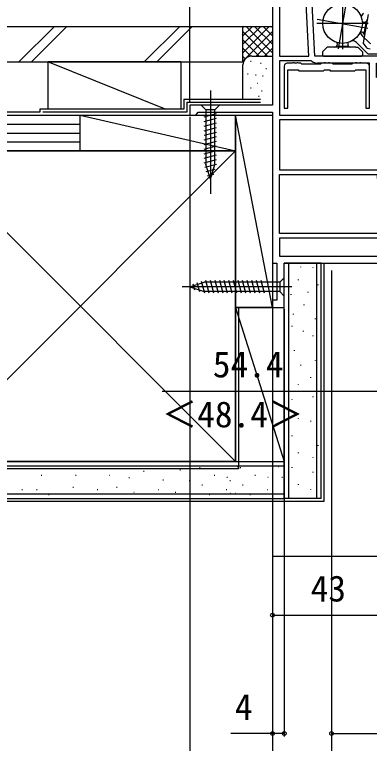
# Model space of a CAD drawing. Units: millimetres, scale not verified. Extents: x -525 to 525, y -783 to 778.
# Drawn here: x -302.2 to -182.2, y -656 to -409.7 of the extents above; entities that cross this region are included whole.
import ezdxf
from ezdxf.enums import TextEntityAlignment as Align

# ---------------------------------------------------------------- set-up
doc = ezdxf.new("R2010")
doc.units = ezdxf.units.MM
doc.header["$LTSCALE"] = 4
for name, color, linetype in [('0-2_YKK_11', 7, 'Continuous'), ('0-5_YKK_13', 4, 'Continuous'), ('0-7_YKK_D', 6, 'Continuous'), ('0-9_YSS_K', 3, 'Continuous'), ('0-A_YSS_KE', 3, 'Continuous')]:
    doc.layers.add(name, color=color, linetype=linetype)
doc.styles.add('ＭＳ ゴシック', font='')
doc.styles.get('ＭＳ ゴシック').set_extended_font_data('MS Gothic')

msp = doc.modelspace()

# ---------------------------------------------------------------- linework, layer by layer
at = {"layer": '0-2_YKK_11'}
for points in [[(-215, -379.7), (-215, -440.3), (-243, -440.3), (-243, -443.7), (-241.1, -443.7), (-240.6, -443.2), (-240.1, -442.7), (-215, -442.7), (-215, -493.7), (-213.5, -493.7), (-213.5, -506.2), (-215, -506.2), (-215, -508.7), (-211, -508.7), (-211, -493.7)], [(-174.174, -429.915), (-179.8, -430.907), (-179.8, -426.1), (-174.444, -426.1), (-173.576, -426.642), (-173, -426.322), (-173, -423.7), (-200.642, -423.7), (-202.95, -379.647)], [(-201.635, -425.417), (-201.958, -425.3), (-212.6, -425.3), (-212.6, -443.7)], [(-183.2, -426.1), (-184.913, -426.1), (-185.106, -425.95), (-185.494, -425.95), (-185.687, -426.1), (-186.313, -426.1), (-186.506, -425.95), (-186.894, -425.95), (-187.087, -426.1), (-187.8, -426.1), (-188.1, -426.4), (-194.5, -426.4), (-194.8, -426.1), (-195.513, -426.1), (-195.706, -425.95), (-196.094, -425.95), (-196.287, -426.1), (-196.913, -426.1), (-197.106, -425.95), (-197.494, -425.95), (-197.687, -426.1), (-198.4, -426.1), (-198.7, -426.4), (-205.1, -426.4), (-205.4, -426.1), (-206.113, -426.1), (-206.306, -425.95), (-206.694, -425.95), (-206.887, -426.1), (-207.513, -426.1), (-207.706, -425.95), (-208.094, -425.95), (-208.287, -426.1), (-210, -426.1)], [(-182.2, -437.7), (-182.2, -426.1), (-199.767, -426.1)], [(-211, -427.1), (-211, -441.3), (-209.8, -441.3), (-209.8, -428.4), (-206.353, -428.4), (-206.053, -428.7), (-197.747, -428.7), (-197.447, -428.4), (-195.753, -428.4), (-195.453, -428.7), (-187.147, -428.7), (-186.847, -428.4), (-183.4, -428.4), (-183.4, -441.3), (-182.2, -441.3), (-182.2, -427.1)], [(-212.6, -443.7), (-175.4, -443.7), (-175.4, -440.6), (-179.3, -440.6)], [(-179.6, -483.7), (-212.6, -483.7), (-212.6, -463.7), (-179.6, -463.7), (-179.6, -465.1)], [(-211, -493.7), (-147, -493.7), (-147, -491.9), (-149, -491.9), (-149, -483.7), (-152.3, -483.7)]]:
    msp.add_lwpolyline(points, dxfattribs=at)
for points in [[(-202.645, -423.7), (-204.877, -381.1), (-212.6, -381.1), (-212.6, -423.7)], [(-212.6, -462.1), (-175.4, -462.1), (-175.4, -445.3), (-212.6, -445.3)], [(-174.6, -485.3), (-212.6, -485.3), (-212.6, -491.3), (-174.6, -491.3)]]:
    msp.add_lwpolyline(points, close=True, dxfattribs=at)
for centre, radius, start, end in [((-210, -427.1), 1, 90.00001, 179.99999), ((-199.767, -423.2), 2.9, 229.88081, 270.00001), ((-183.2, -427.1), 1, 0.00001, 89.99999)]:
    msp.add_arc(centre, radius, start, end, dxfattribs=at)
at = {"layer": '0-5_YKK_13'}
for p, q in [((-191.3, -403.999), (-191.3, -421.399)), ((-189.789, -404.131), (-192.81, -421.267)), ((-199.867, -411.188), (-182.732, -414.21)), ((-182.64, -409.657), (-184.319, -419.181)), ((-182.6, -412.699), (-200, -412.699)), ((-183.355, -412.026), (-184.064, -416.049)), ((-184.651, -416.805), (-182.203, -419.253)), ((-198.05, -422.299), (-196.471, -420.699)), ((-186.8, -420.699), (-196.471, -420.699)), ((-189.257, -420.406), (-193.342, -420.406)), ((-186.8, -420.699), (-186.128, -420.699)), ((-182.846, -422.853), (-186.582, -419.117)), ((-184.55, -422.299), (-186.128, -420.699)), ((-183.018, -421.014), (-184.319, -419.181)), ((-183.018, -421.014), (-181.934, -421.205)), ((-198.05, -422.299), (-198.05, -423.399)), ((-197.75, -423.699), (-184.85, -423.699)), ((-184.55, -422.299), (-184.55, -423.399)), ((-162.5, -422.999), (-182.492, -422.999)), ((-236, -435.3), (-236, -470.3)), ((-232.9, -440.299), (-239.1, -440.3)), ((-239.1, -440.3), (-237.55, -441.85)), ((-232.9, -440.299), (-234.45, -441.849)), ((-238.1, -444.276), (-233.9, -443.151)), ((-234.45, -441.849), (-237.55, -441.85)), ((-237.55, -441.85), (-237.55, -460.384)), ((-234.45, -460.384), (-234.45, -441.849)), ((-238.1, -445.829), (-233.9, -444.703)), ((-238.1, -447.382), (-233.9, -446.256)), ((-238.1, -448.935), (-233.9, -447.809)), ((-238.1, -450.488), (-233.9, -449.362)), ((-238.1, -452.041), (-233.9, -450.915)), ((-238.1, -453.593), (-233.9, -452.468)), ((-238.1, -455.146), (-233.9, -454.021)), ((-238.1, -456.699), (-233.9, -455.574)), ((-238.1, -458.252), (-233.9, -457.127)), ((-238.1, -459.805), (-233.9, -458.68)), ((-237.841, -461.289), (-233.9, -460.233)), ((-236, -465.3), (-237.55, -460.384)), ((-236, -465.3), (-234.45, -460.384)), ((-237.39, -462.721), (-234.354, -461.907)), ((-236.938, -464.153), (-234.888, -463.603)), ((-237.933, -503.799), (-238.989, -499.858)), ((-236.38, -503.799), (-237.506, -499.599)), ((-234.827, -503.799), (-235.953, -499.599)), ((-233.274, -503.799), (-234.4, -499.599)), ((-231.722, -503.799), (-232.847, -499.599)), ((-230.169, -503.799), (-231.294, -499.599)), ((-228.616, -503.799), (-229.741, -499.599)), ((-227.063, -503.799), (-228.188, -499.599)), ((-225.51, -503.799), (-226.635, -499.599)), ((-223.957, -503.799), (-225.082, -499.599)), ((-222.404, -503.799), (-223.529, -499.599)), ((-220.851, -503.799), (-221.976, -499.599)), ((-219.298, -503.799), (-220.424, -499.599)), ((-217.745, -503.799), (-218.871, -499.599)), ((-208.5, -501.7), (-245.5, -501.699)), ((-243, -501.699), (-238.084, -500.149)), ((-243, -501.699), (-238.084, -500.149)), ((-243, -501.699), (-238.084, -503.249)), ((-241.304, -502.811), (-241.853, -500.761)), ((-239.608, -503.345), (-240.421, -500.309)), ((-212.55, -500.149), (-238.084, -500.149)), ((-212.55, -503.249), (-238.084, -503.249)), ((-211, -504.8), (-212.55, -503.249))]:
    msp.add_line(p, q, dxfattribs=at)
msp.add_lwpolyline([(-211, -498.6), (-212.55, -500.149), (-212.55, -503.249)], dxfattribs=at)
msp.add_circle((-191.3, -412.699), 6.7, dxfattribs=at)
msp.add_circle((-191.3, -412.699), 6.7, dxfattribs=at)
for centre, radius, start, end in [((-183.013, -410.806), 2, 125, 170.14215), ((-183.928, -411.207), 1, 260, 350), ((-183.95, -411.203), 1, 226.02295, 260), ((-184.905, -416.619), 1, 80, 113.97705), ((-183.237, -415.391), 2, 184.26693, 225), ((-184.883, -416.623), 1, 350, 80), ((-187.996, -420.531), 2, 45, 90.14215), ((-194.05, -419.699), 1, 270, 0), ((-194.05, -419.677), 1, 0, 33.97705), ((-188.55, -419.677), 1, 146.02295, 180), ((-188.55, -419.699), 1, 180, 270), ((-181.85, -418.899), 0.5, 225, 270), ((-197.75, -423.399), 0.3, 180, 269.99988), ((-184.85, -423.399), 0.3, 269.99988, 359.99988), ((-182.492, -422.499), 0.5, 225, 270)]:
    msp.add_arc(centre, radius, start, end, dxfattribs=at)
at = {"layer": '0-7_YKK_D'}
for p, q in [((-243, -439.3), (-243, -337.706)), ((-243, -444.2), (-243, -733.701)), ((-195, -496.163), (-195, -713.701)), ((-195, -497.163), (-195, -713.701)), ((-195, -497.163), (-195, -653.701)), ((-215, -508.45), (-215.002, -733.697)), ((-215, -508.45), (-215, -713.701)), ((-215, -509.2), (-215, -733.701)), ((-215, -509.2), (-214.998, -653.702)), ((-215, -509.2), (-214.999, -673.701)), ((-211, -509.2), (-210.998, -653.702)), ((-252.293, -536.942), (-147, -536.942)), ((-214.999, -574.2), (-214.999, -613.7)), ((-214.999, -612.7), (-172.001, -612.7)), ((-195, -652.701), (-147, -652.701))]:
    msp.add_line(p, q, dxfattribs=at)
msp.add_lwpolyline([(-210.998, -652.702), (-214.998, -652.702), (-229.116, -652.702)], dxfattribs=at)
for centre in [(-214.999, -612.7), (-214.998, -652.702), (-210.998, -652.702), (-195, -652.701)]:
    msp.add_circle(centre, 0.637, dxfattribs=at)
at = {"layer": '0-9_YSS_K'}
for p, q in [((-300.779, -425.7), (-288.779, -413.7)), ((-296.537, -425.7), (-284.537, -413.7)), ((-258.353, -425.7), (-246.353, -413.7)), ((-254.11, -425.7), (-242.11, -413.7)), ((-225, -413.7), (-215, -413.7)), ((-216.142, -413.7), (-225, -422.557)), ((-218.971, -413.7), (-225, -419.729)), ((-221.799, -413.7), (-225, -416.901)), ((-224.628, -413.7), (-225, -414.072)), ((-215, -422.557), (-223.858, -413.7)), ((-215, -419.729), (-221.03, -413.7)), ((-215, -416.901), (-218.201, -413.7)), ((-215, -414.072), (-215.373, -413.7)), ((-215, -415.386), (-225, -425.386)), ((-216.686, -423.7), (-225, -415.386)), ((-219.515, -423.7), (-225, -418.214)), ((-215, -418.214), (-220.485, -423.7)), ((-222.326, -423.717), (-225, -421.043)), ((-215, -421.043), (-217.675, -423.717)), ((-221.996, -423.7), (-214.996, -423.7)), ((-251, -441.7), (-291, -425.7)), ((-291, -425.7), (-291, -441.7)), ((-246, -425.7), (-291, -425.7)), ((-246, -425.7), (-246, -441.7)), ((-224.205, -424.666), (-225, -423.871)), ((-222.191, -425.527), (-222.391, -425.527)), ((-218.853, -426.195), (-219.053, -426.195)), ((-224.996, -438), (-224.996, -426.7)), ((-216.997, -428.026), (-217.197, -428.026)), ((-223.192, -429.867), (-223.392, -429.867)), ((-220.522, -430.201), (-220.722, -430.201)), ((-218.185, -430.534), (-218.385, -430.534)), ((-219.919, -432.994), (-220.119, -432.994)), ((-222.191, -434.54), (-222.391, -434.54)), ((-218.519, -435.542), (-218.719, -435.542)), ((-219.541, -437.319), (-219.74, -437.319)), ((-392.494, -443.7), (-280, -443.7)), ((-291, -443.7), (-246, -443.7)), ((-280, -455.7), (-280, -443.7)), ((-280, -443.7), (-227.5, -455.7)), ((-215, -508.7), (-227.5, -443.7)), ((-392.494, -446.7), (-280, -446.7)), ((-392.494, -449.7), (-280, -449.7)), ((-392.494, -452.7), (-280, -452.7)), ((-280, -455.7), (-392.494, -455.7)), ((-227.503, -560.7), (-332.503, -455.7)), ((-227.503, -455.7), (-332.503, -560.7)), ((-209.502, -573.2), (-209.502, -493.7)), ((-205.554, -494.891), (-205.554, -495.091)), ((-201.343, -495.118), (-201.343, -495.318)), ((-200.002, -573.2), (-200.002, -493.7)), ((-197.502, -574.2), (-197.502, -493.7)), ((-206.288, -499.239), (-206.288, -499.439)), ((-199.695, -500.888), (-199.695, -501.088)), ((-208.783, -504.181), (-208.783, -504.381)), ((-202.991, -503.36), (-202.991, -503.56)), ((-227.503, -508.7), (-211.002, -508.7)), ((-227.503, -560.7), (-227.503, -508.7)), ((-227.503, -508.7), (-211.002, -560.699)), ((-211.002, -560.699), (-211.002, -508.251)), ((-204.385, -507.689), (-204.385, -507.889)), ((-200.097, -507.499), (-200.097, -507.699)), ((-208.003, -510.807), (-208.003, -511.007)), ((-200.519, -512.426), (-200.519, -512.626)), ((-208.436, -514.898), (-208.436, -515.098)), ((-204.64, -516.547), (-204.64, -516.747)), ((-201.343, -518.195), (-201.343, -518.395)), ((-207.612, -523.14), (-207.612, -523.34)), ((-200.519, -526.437), (-200.519, -526.637)), ((-205.464, -528.085), (-205.464, -528.285)), ((-202.167, -532.206), (-202.167, -532.406)), ((-206.288, -534.678), (-206.288, -534.878)), ((-201.343, -538.799), (-201.343, -538.999)), ((-208.436, -539.623), (-208.436, -539.823)), ((-206.288, -546.148), (-206.288, -546.348)), ((-202.167, -546.972), (-202.167, -547.172)), ((-208.436, -551.917), (-208.436, -552.117)), ((-199.695, -555.213), (-199.695, -555.413)), ((-206.288, -557.686), (-206.288, -557.886)), ((-227.503, -560.7), (-211.002, -560.699)), ((-201.343, -559.334), (-201.343, -559.534)), ((-392.496, -562.2), (-211.002, -562.2)), ((-297.934, -563.265), (-298.134, -563.265)), ((-287.219, -563.265), (-287.419, -563.265)), ((-274.926, -563.265), (-275.126, -563.265)), ((-258.443, -564.089), (-258.643, -564.089)), ((-250.201, -563.265), (-250.401, -563.265)), ((-246.11, -563.698), (-246.31, -563.698)), ((-239.484, -562.919), (-239.684, -562.919)), ((-226.686, -562.529), (-226.886, -562.529)), ((-225.711, -562.919), (-225.911, -562.919)), ((-212.913, -562.529), (-213.113, -562.529)), ((-208.436, -562.631), (-208.436, -562.831)), ((-292.989, -565.414), (-293.189, -565.414)), ((-281.45, -565.414), (-281.65, -565.414)), ((-269.981, -565.414), (-270.181, -565.414)), ((-263.388, -566.238), (-263.588, -566.238)), ((-234.542, -565.414), (-234.742, -565.414)), ((-230.194, -566.147), (-230.394, -566.147)), ((-220.769, -565.414), (-220.969, -565.414)), ((-216.421, -566.147), (-216.621, -566.147)), ((-211.619, -566.147), (-211.819, -566.147)), ((-201.343, -564.279), (-201.343, -564.479)), ((-251.849, -567.062), (-252.049, -567.062)), ((-242.992, -567.317), (-243.192, -567.317)), ((-238.663, -568.71), (-238.863, -568.71)), ((-229.219, -567.317), (-229.419, -567.317)), ((-224.89, -568.71), (-225.09, -568.71)), ((-206.288, -568.4), (-206.288, -568.6)), ((-299.582, -570.359), (-299.782, -570.359)), ((-294.637, -570.359), (-294.837, -570.359)), ((-282.275, -569.534), (-282.475, -569.534)), ((-274.102, -570.359), (-274.302, -570.359)), ((-267.508, -569.534), (-267.708, -569.534)), ((-261.739, -571.183), (-261.939, -571.183)), ((-253.498, -570.359), (-253.698, -570.359)), ((-247.728, -571.183), (-247.928, -571.183)), ((-230.421, -570.359), (-230.621, -570.359)), ((-216.648, -570.359), (-216.848, -570.359)), ((-202.167, -570.048), (-202.167, -570.248)), ((-392.496, -571.7), (-211.002, -571.7)), ((-290.516, -572.007), (-290.716, -572.007)), ((-242.802, -571.604), (-243.002, -571.604)), ((-236.19, -572.007), (-236.39, -572.007)), ((-229.029, -571.604), (-229.229, -571.604)), ((-227.465, -571.604), (-227.665, -571.604)), ((-222.417, -572.007), (-222.617, -572.007)), ((-215.003, -573.2), (-215.003, -592.699)), ((-392.496, -574.2), (-197.502, -574.2)), ((-215.003, -592.7), (-17.5, -592.7))]:
    msp.add_line(p, q, dxfattribs=at)
for points in [[(-280, -455.7), (-280, -443.7), (-227.5, -443.7), (-227.5, -455.7)], [(-227.5, -508.7), (-227.5, -443.7), (-215, -443.7), (-215, -508.7)]]:
    msp.add_lwpolyline(points, close=True, dxfattribs=at)
msp.add_arc((-221.996, -426.7), 3, 90, 180, dxfattribs=at)
at = {"layer": '0-A_YSS_KE'}
for p, q in [((-392.494, -413.7), (-225, -413.7)), ((-244.993, -438.261), (-218.993, -438.261)), ((-243.993, -439.261), (-218.993, -439.261)), ((-293.693, -442.69), (-392.487, -442.688)), ((-293.693, -441.69), (-293.693, -442.69)), ((-211.002, -573.2), (-211.002, -493.7)), ((-198.502, -493.7), (-211.002, -493.7)), ((-198.502, -573.2), (-198.502, -493.7)), ((-226.503, -508.7), (-226.503, -563.2)), ((-392.496, -560.7), (-211.002, -560.7)), ((-211.002, -573.2), (-211.002, -560.7)), ((-226.503, -563.2), (-392.496, -563.2)), ((-392.496, -573.2), (-211.002, -573.2)), ((-198.502, -573.2), (-211.002, -573.2))]:
    msp.add_line(p, q, dxfattribs=at)
for points in [[(-392.494, -425.7), (-225, -425.7), (-225, -413.7)], [(-244.993, -438.261), (-244.993, -441.691), (-293.693, -441.69)], [(-243.993, -439.261), (-243.993, -442.691), (-292.693, -442.69)], [(-332.503, -455.7), (-227.503, -455.7), (-227.503, -560.7), (-332.503, -560.7)]]:
    msp.add_lwpolyline(points, dxfattribs=at)

# ---------------------------------------------------------------- texts
at = {"layer": '0-7_YKK_D', "style": 'ＭＳ ゴシック'}
for s, p in [('54.4', (-235.191, -534.942)), ('＜48.4＞', (-252.475, -551.829)), ('43', (-202.091, -610.7))]:
    msp.add_text(s, height=8.798, dxfattribs=at).set_placement(p, align=Align.BOTTOM_LEFT)
msp.add_text('4', height=8.798, rotation=0.001, dxfattribs=at).set_placement((-227.73, -650.702), align=Align.BOTTOM_LEFT)

doc.saveas('drawing.dxf')
